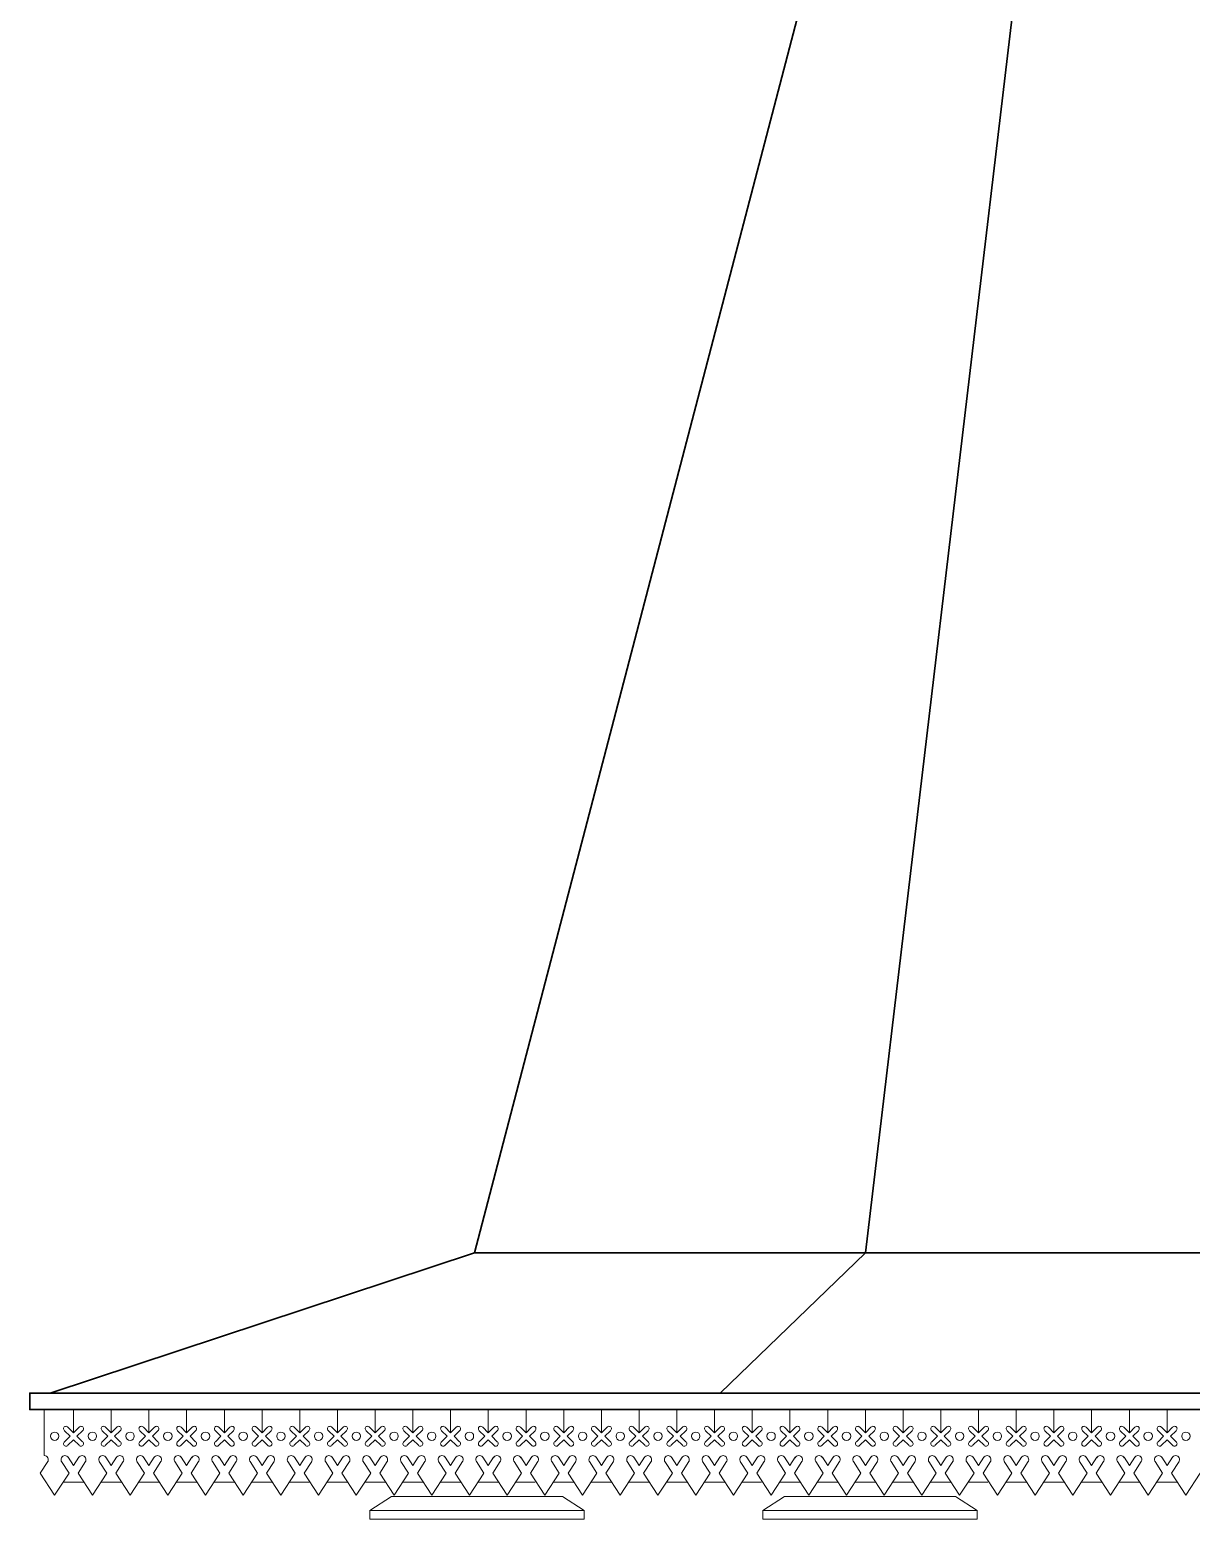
# Model space of a CAD drawing. Header units: millimetres. Extents: x 159 to 5807, y 71 to 6378.
# Drawn here: x 4698 to 4882.2, y 5669.3 to 5905.5 of the extents above; entities that cross this region are included whole.
import ezdxf

# ---------------------------------------------------------------- set-up
doc = ezdxf.new("R2010")
doc.units = ezdxf.units.MM
doc.layers.add('fasad', color=251, linetype='Continuous', lineweight=15)

msp = doc.modelspace()

# ---------------------------------------------------------------- linework, layer by layer
at = {"layer": 'fasad', "lineweight": 30}
for p, q in [((4768.5407, 5711.5553), (4880.8649, 6141.3501)), ((4880.0766, 6129.0422), (4830.5281, 5711.5553)), ((4701.2491, 5689.3028), (4768.5407, 5711.5553)), ((4768.5407, 5711.5553), (4995.6527, 5711.5553)), ((4807.4771, 5689.3028), (4830.5281, 5711.5553))]:
    msp.add_line(p, q, dxfattribs=at)
at = {"layer": 'fasad'}
for p, q in [((4700.3034, 5679.3734), (4700.3034, 5686.683)), ((4704.9334, 5682.9686), (4704.9334, 5686.683)), ((4710.9128, 5682.9686), (4710.9128, 5686.683)), ((4716.8922, 5682.9686), (4716.8922, 5686.683)), ((4722.8716, 5682.9686), (4722.8716, 5686.683)), ((4728.851, 5682.9686), (4728.851, 5686.683)), ((4734.8304, 5682.9686), (4734.8304, 5686.683)), ((4740.8098, 5682.9686), (4740.8098, 5686.683)), ((4746.7892, 5682.9686), (4746.7892, 5686.683)), ((4752.7686, 5682.9686), (4752.7686, 5686.683)), ((4758.748, 5682.9686), (4758.748, 5686.683)), ((4764.7274, 5682.9686), (4764.7274, 5686.683)), ((4770.7068, 5682.9686), (4770.7068, 5686.683)), ((4776.6862, 5682.9686), (4776.6862, 5686.683)), ((4782.6656, 5682.9686), (4782.6656, 5686.683)), ((4788.645, 5682.9686), (4788.645, 5686.683)), ((4794.6244, 5682.9686), (4794.6244, 5686.683)), ((4800.6038, 5682.9686), (4800.6038, 5686.683)), ((4806.5832, 5682.9686), (4806.5832, 5686.683)), ((4812.5626, 5682.9686), (4812.5626, 5686.683)), ((4818.542, 5682.9686), (4818.542, 5686.683)), ((4824.5214, 5682.9686), (4824.5214, 5686.683)), ((4830.5008, 5682.9686), (4830.5008, 5686.683)), ((4836.4802, 5682.9686), (4836.4802, 5686.683)), ((4842.4596, 5682.9686), (4842.4596, 5686.683)), ((4848.439, 5682.9686), (4848.439, 5686.683)), ((4854.4184, 5682.9686), (4854.4184, 5686.683)), ((4860.3978, 5682.9686), (4860.3978, 5686.683)), ((4866.3772, 5682.9686), (4866.3772, 5686.683)), ((4872.3566, 5682.9686), (4872.3566, 5686.683)), ((4878.336, 5682.9686), (4878.336, 5686.683)), ((4704.9334, 5677.8121), (4704.0871, 5679.1212)), ((4704.9334, 5677.8121), (4705.7796, 5679.1212)), ((4710.9128, 5677.8121), (4710.0665, 5679.1212)), ((4710.9128, 5677.8121), (4711.759, 5679.1212)), ((4716.8922, 5677.8121), (4716.0459, 5679.1212)), ((4716.8922, 5677.8121), (4717.7384, 5679.1212)), ((4722.8716, 5677.8121), (4722.0253, 5679.1212)), ((4722.8716, 5677.8121), (4723.7178, 5679.1212)), ((4728.851, 5677.8121), (4728.0047, 5679.1212)), ((4728.851, 5677.8121), (4729.6972, 5679.1212)), ((4734.8304, 5677.8121), (4733.9841, 5679.1212)), ((4734.8304, 5677.8121), (4735.6766, 5679.1212)), ((4740.8098, 5677.8121), (4739.9635, 5679.1212)), ((4740.8098, 5677.8121), (4741.656, 5679.1212)), ((4746.7892, 5677.8121), (4745.9429, 5679.1212)), ((4746.7892, 5677.8121), (4747.6354, 5679.1212)), ((4752.7686, 5677.8121), (4751.9224, 5679.1212)), ((4752.7686, 5677.8121), (4753.6148, 5679.1212)), ((4758.748, 5677.8121), (4757.9018, 5679.1212)), ((4758.748, 5677.8121), (4759.5942, 5679.1212)), ((4764.7274, 5677.8121), (4763.8812, 5679.1212)), ((4764.7274, 5677.8121), (4765.5736, 5679.1212)), ((4770.7068, 5677.8121), (4769.8606, 5679.1212)), ((4770.7068, 5677.8121), (4771.553, 5679.1212)), ((4776.6862, 5677.8121), (4775.84, 5679.1212)), ((4776.6862, 5677.8121), (4777.5324, 5679.1212)), ((4782.6656, 5677.8121), (4781.8194, 5679.1212)), ((4782.6656, 5677.8121), (4783.5118, 5679.1212)), ((4788.645, 5677.8121), (4787.7988, 5679.1212)), ((4788.645, 5677.8121), (4789.4912, 5679.1212)), ((4794.6244, 5677.8121), (4793.7782, 5679.1212)), ((4794.6244, 5677.8121), (4795.4706, 5679.1212)), ((4800.6038, 5677.8121), (4799.7576, 5679.1212)), ((4800.6038, 5677.8121), (4801.45, 5679.1212)), ((4806.5832, 5677.8121), (4805.737, 5679.1212)), ((4806.5832, 5677.8121), (4807.4294, 5679.1212)), ((4812.5626, 5677.8121), (4811.7164, 5679.1212)), ((4812.5626, 5677.8121), (4813.4088, 5679.1212)), ((4818.542, 5677.8121), (4817.6958, 5679.1212)), ((4818.542, 5677.8121), (4819.3882, 5679.1212)), ((4824.5214, 5677.8121), (4823.6752, 5679.1212)), ((4824.5214, 5677.8121), (4825.3676, 5679.1212)), ((4830.5008, 5677.8121), (4829.6546, 5679.1212)), ((4830.5008, 5677.8121), (4831.347, 5679.1212)), ((4836.4802, 5677.8121), (4835.634, 5679.1212)), ((4836.4802, 5677.8121), (4837.3264, 5679.1212)), ((4842.4596, 5677.8121), (4841.6134, 5679.1212)), ((4842.4596, 5677.8121), (4843.3058, 5679.1212)), ((4848.439, 5677.8121), (4847.5928, 5679.1212)), ((4848.439, 5677.8121), (4849.2852, 5679.1212)), ((4854.4184, 5677.8121), (4853.5722, 5679.1212)), ((4854.4184, 5677.8121), (4855.2646, 5679.1212)), ((4860.3978, 5677.8121), (4859.5516, 5679.1212)), ((4860.3978, 5677.8121), (4861.244, 5679.1212)), ((4866.3772, 5677.8121), (4865.531, 5679.1212)), ((4866.3772, 5677.8121), (4867.2234, 5679.1212)), ((4872.3566, 5677.8121), (4871.5104, 5679.1212)), ((4872.3566, 5677.8121), (4873.2028, 5679.1212)), ((4878.336, 5677.8121), (4877.4898, 5679.1212)), ((4878.336, 5677.8121), (4879.1822, 5679.1212)), ((4699.6694, 5676.6102), (4700.8527, 5678.4409)), ((4701.9437, 5673.0919), (4699.6694, 5676.6102)), ((4701.9437, 5673.0919), (4704.2179, 5676.6102)), ((4704.2179, 5676.6102), (4703.0346, 5678.4409)), ((4705.6488, 5676.6102), (4706.8321, 5678.4409)), ((4707.9231, 5673.0919), (4705.6488, 5676.6102)), ((4707.9231, 5673.0919), (4710.1973, 5676.6102)), ((4710.1973, 5676.6102), (4709.014, 5678.4409)), ((4711.6282, 5676.6102), (4712.8115, 5678.4409)), ((4713.9025, 5673.0919), (4711.6282, 5676.6102)), ((4713.9025, 5673.0919), (4716.1767, 5676.6102)), ((4716.1767, 5676.6102), (4714.9934, 5678.4409)), ((4717.6076, 5676.6102), (4718.7909, 5678.4409)), ((4719.8819, 5673.0919), (4717.6076, 5676.6102)), ((4719.8819, 5673.0919), (4722.1561, 5676.6102)), ((4722.1561, 5676.6102), (4720.9728, 5678.4409)), ((4723.587, 5676.6102), (4724.7703, 5678.4409)), ((4725.8613, 5673.0919), (4723.587, 5676.6102)), ((4725.8613, 5673.0919), (4728.1355, 5676.6102)), ((4728.1355, 5676.6102), (4726.9522, 5678.4409)), ((4729.5664, 5676.6102), (4730.7497, 5678.4409)), ((4731.8407, 5673.0919), (4729.5664, 5676.6102)), ((4731.8407, 5673.0919), (4734.1149, 5676.6102)), ((4734.1149, 5676.6102), (4732.9316, 5678.4409)), ((4735.5458, 5676.6102), (4736.7291, 5678.4409)), ((4737.8201, 5673.0919), (4735.5458, 5676.6102)), ((4737.8201, 5673.0919), (4740.0943, 5676.6102)), ((4740.0943, 5676.6102), (4738.911, 5678.4409)), ((4741.5252, 5676.6102), (4742.7085, 5678.4409)), ((4743.7995, 5673.0919), (4741.5252, 5676.6102)), ((4743.7995, 5673.0919), (4746.0737, 5676.6102)), ((4746.0737, 5676.6102), (4744.8904, 5678.4409)), ((4747.5046, 5676.6102), (4748.6879, 5678.4409)), ((4749.7789, 5673.0919), (4747.5046, 5676.6102)), ((4749.7789, 5673.0919), (4752.0531, 5676.6102)), ((4752.0531, 5676.6102), (4750.8698, 5678.4409)), ((4753.484, 5676.6102), (4754.6673, 5678.4409)), ((4755.7583, 5673.0919), (4753.484, 5676.6102)), ((4755.7583, 5673.0919), (4758.0325, 5676.6102)), ((4758.0325, 5676.6102), (4756.8492, 5678.4409)), ((4759.4634, 5676.6102), (4760.6467, 5678.4409)), ((4761.7377, 5673.0919), (4759.4634, 5676.6102)), ((4761.7377, 5673.0919), (4764.0119, 5676.6102)), ((4764.0119, 5676.6102), (4762.8286, 5678.4409)), ((4765.4428, 5676.6102), (4766.6261, 5678.4409)), ((4767.7171, 5673.0919), (4765.4428, 5676.6102)), ((4767.7171, 5673.0919), (4769.9913, 5676.6102)), ((4769.9913, 5676.6102), (4768.808, 5678.4409)), ((4771.4222, 5676.6102), (4772.6055, 5678.4409)), ((4773.6965, 5673.0919), (4771.4222, 5676.6102)), ((4773.6965, 5673.0919), (4775.9707, 5676.6102)), ((4775.9707, 5676.6102), (4774.7874, 5678.4409)), ((4777.4016, 5676.6102), (4778.5849, 5678.4409)), ((4779.6759, 5673.0919), (4777.4016, 5676.6102)), ((4779.6759, 5673.0919), (4781.9501, 5676.6102)), ((4781.9501, 5676.6102), (4780.7668, 5678.4409)), ((4783.381, 5676.6102), (4784.5643, 5678.4409)), ((4785.6553, 5673.0919), (4783.381, 5676.6102)), ((4785.6553, 5673.0919), (4787.9295, 5676.6102)), ((4787.9295, 5676.6102), (4786.7462, 5678.4409)), ((4789.3604, 5676.6102), (4790.5437, 5678.4409)), ((4791.6347, 5673.0919), (4789.3604, 5676.6102)), ((4791.6347, 5673.0919), (4793.9089, 5676.6102)), ((4793.9089, 5676.6102), (4792.7256, 5678.4409)), ((4795.3398, 5676.6102), (4796.5231, 5678.4409)), ((4797.6141, 5673.0919), (4795.3398, 5676.6102)), ((4797.6141, 5673.0919), (4799.8883, 5676.6102)), ((4799.8883, 5676.6102), (4798.705, 5678.4409)), ((4801.3192, 5676.6102), (4802.5025, 5678.4409)), ((4803.5935, 5673.0919), (4801.3192, 5676.6102)), ((4803.5935, 5673.0919), (4805.8677, 5676.6102)), ((4805.8677, 5676.6102), (4804.6844, 5678.4409)), ((4807.2986, 5676.6102), (4808.4819, 5678.4409)), ((4809.5729, 5673.0919), (4807.2986, 5676.6102)), ((4809.5729, 5673.0919), (4811.8471, 5676.6102)), ((4811.8471, 5676.6102), (4810.6638, 5678.4409)), ((4813.278, 5676.6102), (4814.4613, 5678.4409)), ((4815.5523, 5673.0919), (4813.278, 5676.6102)), ((4815.5523, 5673.0919), (4817.8266, 5676.6102)), ((4817.8266, 5676.6102), (4816.6432, 5678.4409)), ((4819.2574, 5676.6102), (4820.4407, 5678.4409)), ((4821.5317, 5673.0919), (4819.2574, 5676.6102)), ((4821.5317, 5673.0919), (4823.806, 5676.6102)), ((4823.806, 5676.6102), (4822.6226, 5678.4409)), ((4825.2368, 5676.6102), (4826.4201, 5678.4409)), ((4827.5111, 5673.0919), (4825.2368, 5676.6102)), ((4827.5111, 5673.0919), (4829.7854, 5676.6102)), ((4829.7854, 5676.6102), (4828.602, 5678.4409)), ((4831.2162, 5676.6102), (4832.3995, 5678.4409)), ((4833.4905, 5673.0919), (4831.2162, 5676.6102)), ((4833.4905, 5673.0919), (4835.7648, 5676.6102)), ((4835.7648, 5676.6102), (4834.5814, 5678.4409)), ((4837.1956, 5676.6102), (4838.3789, 5678.4409)), ((4839.4699, 5673.0919), (4837.1956, 5676.6102)), ((4839.4699, 5673.0919), (4841.7442, 5676.6102)), ((4841.7442, 5676.6102), (4840.5608, 5678.4409)), ((4843.175, 5676.6102), (4844.3583, 5678.4409)), ((4845.4493, 5673.0919), (4843.175, 5676.6102)), ((4845.4493, 5673.0919), (4847.7236, 5676.6102)), ((4847.7236, 5676.6102), (4846.5402, 5678.4409)), ((4849.1544, 5676.6102), (4850.3377, 5678.4409)), ((4851.4287, 5673.0919), (4849.1544, 5676.6102)), ((4851.4287, 5673.0919), (4853.703, 5676.6102)), ((4853.703, 5676.6102), (4852.5196, 5678.4409)), ((4855.1338, 5676.6102), (4856.3171, 5678.4409)), ((4857.4081, 5673.0919), (4855.1338, 5676.6102)), ((4857.4081, 5673.0919), (4859.6824, 5676.6102)), ((4859.6824, 5676.6102), (4858.499, 5678.4409)), ((4861.1132, 5676.6102), (4862.2965, 5678.4409)), ((4863.3875, 5673.0919), (4861.1132, 5676.6102)), ((4863.3875, 5673.0919), (4865.6618, 5676.6102)), ((4865.6618, 5676.6102), (4864.4784, 5678.4409)), ((4867.0926, 5676.6102), (4868.2759, 5678.4409)), ((4869.3669, 5673.0919), (4867.0926, 5676.6102)), ((4869.3669, 5673.0919), (4871.6412, 5676.6102)), ((4871.6412, 5676.6102), (4870.4578, 5678.4409)), ((4873.072, 5676.6102), (4874.2553, 5678.4409)), ((4875.3463, 5673.0919), (4873.072, 5676.6102)), ((4875.3463, 5673.0919), (4877.6206, 5676.6102)), ((4877.6206, 5676.6102), (4876.4372, 5678.4409)), ((4879.0514, 5676.6102), (4880.2347, 5678.4409)), ((4881.3257, 5673.0919), (4879.0514, 5676.6102)), ((4881.3257, 5673.0919), (4883.6, 5676.6102)), ((4751.9199, 5670.6812), (4755.3766, 5672.9196)), ((4755.3766, 5672.9196), (4782.4601, 5672.9196)), ((4782.4601, 5672.9196), (4785.9168, 5670.6812)), ((4814.2269, 5670.6812), (4817.6836, 5672.9196)), ((4817.6836, 5672.9196), (4844.7671, 5672.9196)), ((4844.7671, 5672.9196), (4848.2238, 5670.6812))]:
    msp.add_line(p, q, dxfattribs=at)
at = {"layer": 'fasad', "lineweight": 30}
msp.add_lwpolyline([(5066.4306, 5686.683), (4697.9995, 5686.683), (4697.9995, 5689.3028), (5066.4306, 5689.3028)], close=True, dxfattribs=at)
at = {"layer": 'fasad'}
for points in [[(4706.3629, 5681.5666), (4706.3629, 5681.5666), (4705.4781, 5682.4513), (4706.3629, 5683.3361, 1.13864319), (4705.8181, 5683.8808), (4704.9334, 5682.9961), (4704.0486, 5683.8808, 1.13864319), (4703.5039, 5683.3361), (4704.3886, 5682.4513), (4703.5039, 5681.5666), (4703.5039, 5681.5666, 1.13864319), (4704.0486, 5681.0218), (4704.9334, 5681.9065), (4705.8181, 5681.0218, 1.13864319)], [(4712.3423, 5681.5666), (4712.3423, 5681.5666), (4711.4575, 5682.4513), (4712.3423, 5683.3361, 1.13864319), (4711.7975, 5683.8808), (4710.9128, 5682.9961), (4710.028, 5683.8808, 1.13864319), (4709.4833, 5683.3361), (4710.368, 5682.4513), (4709.4833, 5681.5666), (4709.4833, 5681.5666, 1.13864319), (4710.028, 5681.0218), (4710.9128, 5681.9065), (4711.7975, 5681.0218, 1.13864319)], [(4718.3217, 5681.5666), (4718.3217, 5681.5666), (4717.4369, 5682.4513), (4718.3217, 5683.3361, 1.13864319), (4717.7769, 5683.8808), (4716.8922, 5682.9961), (4716.0074, 5683.8808, 1.13864319), (4715.4627, 5683.3361), (4716.3474, 5682.4513), (4715.4627, 5681.5666), (4715.4627, 5681.5666, 1.13864319), (4716.0074, 5681.0218), (4716.8922, 5681.9065), (4717.7769, 5681.0218, 1.13864319)], [(4724.3011, 5681.5666), (4724.3011, 5681.5666), (4723.4163, 5682.4513), (4724.3011, 5683.3361, 1.13864319), (4723.7563, 5683.8808), (4722.8716, 5682.9961), (4721.9868, 5683.8808, 1.13864319), (4721.4421, 5683.3361), (4722.3268, 5682.4513), (4721.4421, 5681.5666), (4721.4421, 5681.5666, 1.13864319), (4721.9868, 5681.0218), (4722.8716, 5681.9065), (4723.7563, 5681.0218, 1.13864319)], [(4730.2805, 5681.5666), (4730.2805, 5681.5666), (4729.3957, 5682.4513), (4730.2805, 5683.3361, 1.13864319), (4729.7357, 5683.8808), (4728.851, 5682.9961), (4727.9662, 5683.8808, 1.13864319), (4727.4215, 5683.3361), (4728.3062, 5682.4513), (4727.4215, 5681.5666), (4727.4215, 5681.5666, 1.13864319), (4727.9662, 5681.0218), (4728.851, 5681.9065), (4729.7357, 5681.0218, 1.13864319)], [(4736.2599, 5681.5666), (4736.2599, 5681.5666), (4735.3751, 5682.4513), (4736.2599, 5683.3361, 1.13864319), (4735.7151, 5683.8808), (4734.8304, 5682.9961), (4733.9456, 5683.8808, 1.13864319), (4733.4009, 5683.3361), (4734.2856, 5682.4513), (4733.4009, 5681.5666), (4733.4009, 5681.5666, 1.13864319), (4733.9456, 5681.0218), (4734.8304, 5681.9065), (4735.7151, 5681.0218, 1.13864319)], [(4742.2393, 5681.5666), (4742.2393, 5681.5666), (4741.3545, 5682.4513), (4742.2393, 5683.3361, 1.13864319), (4741.6945, 5683.8808), (4740.8098, 5682.9961), (4739.925, 5683.8808, 1.13864319), (4739.3803, 5683.3361), (4740.265, 5682.4513), (4739.3803, 5681.5666), (4739.3803, 5681.5666, 1.13864319), (4739.925, 5681.0218), (4740.8098, 5681.9065), (4741.6945, 5681.0218, 1.13864319)], [(4748.2187, 5681.5666), (4748.2187, 5681.5666), (4747.3339, 5682.4513), (4748.2187, 5683.3361, 1.13864319), (4747.6739, 5683.8808), (4746.7892, 5682.9961), (4745.9044, 5683.8808, 1.13864319), (4745.3597, 5683.3361), (4746.2444, 5682.4513), (4745.3597, 5681.5666), (4745.3597, 5681.5666, 1.13864319), (4745.9044, 5681.0218), (4746.7892, 5681.9065), (4747.6739, 5681.0218, 1.13864319)], [(4754.1981, 5681.5666), (4754.1981, 5681.5666), (4753.3133, 5682.4513), (4754.1981, 5683.3361, 1.13864319), (4753.6533, 5683.8808), (4752.7686, 5682.9961), (4751.8838, 5683.8808, 1.13864319), (4751.3391, 5683.3361), (4752.2238, 5682.4513), (4751.3391, 5681.5666), (4751.3391, 5681.5666, 1.13864319), (4751.8838, 5681.0218), (4752.7686, 5681.9065), (4753.6533, 5681.0218, 1.13864319)], [(4760.1775, 5681.5666), (4760.1775, 5681.5666), (4759.2927, 5682.4513), (4760.1775, 5683.3361, 1.13864319), (4759.6327, 5683.8808), (4758.748, 5682.9961), (4757.8632, 5683.8808, 1.13864319), (4757.3185, 5683.3361), (4758.2032, 5682.4513), (4757.3185, 5681.5666), (4757.3185, 5681.5666, 1.13864319), (4757.8632, 5681.0218), (4758.748, 5681.9065), (4759.6327, 5681.0218, 1.13864319)], [(4766.1569, 5681.5666), (4766.1569, 5681.5666), (4765.2721, 5682.4513), (4766.1569, 5683.3361, 1.13864319), (4765.6121, 5683.8808), (4764.7274, 5682.9961), (4763.8426, 5683.8808, 1.13864319), (4763.2979, 5683.3361), (4764.1826, 5682.4513), (4763.2979, 5681.5666), (4763.2979, 5681.5666, 1.13864319), (4763.8426, 5681.0218), (4764.7274, 5681.9065), (4765.6121, 5681.0218, 1.13864319)], [(4772.1363, 5681.5666), (4772.1363, 5681.5666), (4771.2515, 5682.4513), (4772.1363, 5683.3361, 1.13864319), (4771.5915, 5683.8808), (4770.7068, 5682.9961), (4769.822, 5683.8808, 1.13864319), (4769.2773, 5683.3361), (4770.162, 5682.4513), (4769.2773, 5681.5666), (4769.2773, 5681.5666, 1.13864319), (4769.822, 5681.0218), (4770.7068, 5681.9065), (4771.5915, 5681.0218, 1.13864319)], [(4778.1157, 5681.5666), (4778.1157, 5681.5666), (4777.2309, 5682.4513), (4778.1157, 5683.3361, 1.13864319), (4777.5709, 5683.8808), (4776.6862, 5682.9961), (4775.8014, 5683.8808, 1.13864319), (4775.2567, 5683.3361), (4776.1414, 5682.4513), (4775.2567, 5681.5666), (4775.2567, 5681.5666, 1.13864319), (4775.8014, 5681.0218), (4776.6862, 5681.9065), (4777.5709, 5681.0218, 1.13864319)], [(4784.0951, 5681.5666), (4784.0951, 5681.5666), (4783.2103, 5682.4513), (4784.0951, 5683.3361, 1.13864319), (4783.5503, 5683.8808), (4782.6656, 5682.9961), (4781.7808, 5683.8808, 1.13864319), (4781.2361, 5683.3361), (4782.1208, 5682.4513), (4781.2361, 5681.5666), (4781.2361, 5681.5666, 1.13864319), (4781.7808, 5681.0218), (4782.6656, 5681.9065), (4783.5503, 5681.0218, 1.13864319)], [(4790.0745, 5681.5666), (4790.0745, 5681.5666), (4789.1897, 5682.4513), (4790.0745, 5683.3361, 1.13864319), (4789.5297, 5683.8808), (4788.645, 5682.9961), (4787.7602, 5683.8808, 1.13864319), (4787.2155, 5683.3361), (4788.1002, 5682.4513), (4787.2155, 5681.5666), (4787.2155, 5681.5666, 1.13864319), (4787.7602, 5681.0218), (4788.645, 5681.9065), (4789.5297, 5681.0218, 1.13864319)], [(4796.0539, 5681.5666), (4796.0539, 5681.5666), (4795.1691, 5682.4513), (4796.0539, 5683.3361, 1.13864319), (4795.5091, 5683.8808), (4794.6244, 5682.9961), (4793.7396, 5683.8808, 1.13864319), (4793.1949, 5683.3361), (4794.0796, 5682.4513), (4793.1949, 5681.5666), (4793.1949, 5681.5666, 1.13864319), (4793.7396, 5681.0218), (4794.6244, 5681.9065), (4795.5091, 5681.0218, 1.13864319)], [(4802.0333, 5681.5666), (4802.0333, 5681.5666), (4801.1485, 5682.4513), (4802.0333, 5683.3361, 1.13864319), (4801.4885, 5683.8808), (4800.6038, 5682.9961), (4799.719, 5683.8808, 1.13864319), (4799.1743, 5683.3361), (4800.059, 5682.4513), (4799.1743, 5681.5666), (4799.1743, 5681.5666, 1.13864319), (4799.719, 5681.0218), (4800.6038, 5681.9065), (4801.4885, 5681.0218, 1.13864319)], [(4808.0127, 5681.5666), (4808.0127, 5681.5666), (4807.1279, 5682.4513), (4808.0127, 5683.3361, 1.13864319), (4807.4679, 5683.8808), (4806.5832, 5682.9961), (4805.6984, 5683.8808, 1.13864319), (4805.1537, 5683.3361), (4806.0384, 5682.4513), (4805.1537, 5681.5666), (4805.1537, 5681.5666, 1.13864319), (4805.6984, 5681.0218), (4806.5832, 5681.9065), (4807.4679, 5681.0218, 1.13864319)], [(4813.9921, 5681.5666), (4813.9921, 5681.5666), (4813.1074, 5682.4513), (4813.9921, 5683.3361, 1.13864319), (4813.4473, 5683.8808), (4812.5626, 5682.9961), (4811.6778, 5683.8808, 1.13864319), (4811.1331, 5683.3361), (4812.0178, 5682.4513), (4811.1331, 5681.5666), (4811.1331, 5681.5666, 1.13864319), (4811.6778, 5681.0218), (4812.5626, 5681.9065), (4813.4473, 5681.0218, 1.13864319)], [(4819.9715, 5681.5666), (4819.9715, 5681.5666), (4819.0868, 5682.4513), (4819.9715, 5683.3361, 1.13864319), (4819.4267, 5683.8808), (4818.542, 5682.9961), (4817.6572, 5683.8808, 1.13864319), (4817.1125, 5683.3361), (4817.9972, 5682.4513), (4817.1125, 5681.5666), (4817.1125, 5681.5666, 1.13864319), (4817.6572, 5681.0218), (4818.542, 5681.9065), (4819.4267, 5681.0218, 1.13864319)], [(4825.9509, 5681.5666), (4825.9509, 5681.5666), (4825.0662, 5682.4513), (4825.9509, 5683.3361, 1.13864319), (4825.4061, 5683.8808), (4824.5214, 5682.9961), (4823.6366, 5683.8808, 1.13864319), (4823.0919, 5683.3361), (4823.9766, 5682.4513), (4823.0919, 5681.5666), (4823.0919, 5681.5666, 1.13864319), (4823.6366, 5681.0218), (4824.5214, 5681.9065), (4825.4061, 5681.0218, 1.13864319)], [(4831.9303, 5681.5666), (4831.9303, 5681.5666), (4831.0456, 5682.4513), (4831.9303, 5683.3361, 1.13864319), (4831.3855, 5683.8808), (4830.5008, 5682.9961), (4829.616, 5683.8808, 1.13864319), (4829.0713, 5683.3361), (4829.956, 5682.4513), (4829.0713, 5681.5666), (4829.0713, 5681.5666, 1.13864319), (4829.616, 5681.0218), (4830.5008, 5681.9065), (4831.3855, 5681.0218, 1.13864319)], [(4837.9097, 5681.5666), (4837.9097, 5681.5666), (4837.025, 5682.4513), (4837.9097, 5683.3361, 1.13864319), (4837.3649, 5683.8808), (4836.4802, 5682.9961), (4835.5954, 5683.8808, 1.13864319), (4835.0507, 5683.3361), (4835.9354, 5682.4513), (4835.0507, 5681.5666), (4835.0507, 5681.5666, 1.13864319), (4835.5954, 5681.0218), (4836.4802, 5681.9065), (4837.3649, 5681.0218, 1.13864319)], [(4843.8891, 5681.5666), (4843.8891, 5681.5666), (4843.0044, 5682.4513), (4843.8891, 5683.3361, 1.13864319), (4843.3443, 5683.8808), (4842.4596, 5682.9961), (4841.5748, 5683.8808, 1.13864319), (4841.0301, 5683.3361), (4841.9148, 5682.4513), (4841.0301, 5681.5666), (4841.0301, 5681.5666, 1.13864319), (4841.5748, 5681.0218), (4842.4596, 5681.9065), (4843.3443, 5681.0218, 1.13864319)], [(4849.8685, 5681.5666), (4849.8685, 5681.5666), (4848.9838, 5682.4513), (4849.8685, 5683.3361, 1.13864319), (4849.3237, 5683.8808), (4848.439, 5682.9961), (4847.5542, 5683.8808, 1.13864319), (4847.0095, 5683.3361), (4847.8942, 5682.4513), (4847.0095, 5681.5666), (4847.0095, 5681.5666, 1.13864319), (4847.5542, 5681.0218), (4848.439, 5681.9065), (4849.3237, 5681.0218, 1.13864319)], [(4855.8479, 5681.5666), (4855.8479, 5681.5666), (4854.9632, 5682.4513), (4855.8479, 5683.3361, 1.13864319), (4855.3031, 5683.8808), (4854.4184, 5682.9961), (4853.5336, 5683.8808, 1.13864319), (4852.9889, 5683.3361), (4853.8736, 5682.4513), (4852.9889, 5681.5666), (4852.9889, 5681.5666, 1.13864319), (4853.5336, 5681.0218), (4854.4184, 5681.9065), (4855.3031, 5681.0218, 1.13864319)], [(4861.8273, 5681.5666), (4861.8273, 5681.5666), (4860.9426, 5682.4513), (4861.8273, 5683.3361, 1.13864319), (4861.2825, 5683.8808), (4860.3978, 5682.9961), (4859.513, 5683.8808, 1.13864319), (4858.9683, 5683.3361), (4859.853, 5682.4513), (4858.9683, 5681.5666), (4858.9683, 5681.5666, 1.13864319), (4859.513, 5681.0218), (4860.3978, 5681.9065), (4861.2825, 5681.0218, 1.13864319)], [(4867.8067, 5681.5666), (4867.8067, 5681.5666), (4866.922, 5682.4513), (4867.8067, 5683.3361, 1.13864319), (4867.2619, 5683.8808), (4866.3772, 5682.9961), (4865.4924, 5683.8808, 1.13864319), (4864.9477, 5683.3361), (4865.8324, 5682.4513), (4864.9477, 5681.5666), (4864.9477, 5681.5666, 1.13864319), (4865.4924, 5681.0218), (4866.3772, 5681.9065), (4867.2619, 5681.0218, 1.13864319)], [(4873.7861, 5681.5666), (4873.7861, 5681.5666), (4872.9014, 5682.4513), (4873.7861, 5683.3361, 1.13864319), (4873.2413, 5683.8808), (4872.3566, 5682.9961), (4871.4718, 5683.8808, 1.13864319), (4870.9271, 5683.3361), (4871.8118, 5682.4513), (4870.9271, 5681.5666), (4870.9271, 5681.5666, 1.13864319), (4871.4718, 5681.0218), (4872.3566, 5681.9065), (4873.2413, 5681.0218, 1.13864319)], [(4879.7655, 5681.5666), (4879.7655, 5681.5666), (4878.8808, 5682.4513), (4879.7655, 5683.3361, 1.13864319), (4879.2207, 5683.8808), (4878.336, 5682.9961), (4877.4512, 5683.8808, 1.13864319), (4876.9065, 5683.3361), (4877.7912, 5682.4513), (4876.9065, 5681.5666), (4876.9065, 5681.5666, 1.13864319), (4877.4512, 5681.0218), (4878.336, 5681.9065), (4879.2207, 5681.0218, 1.13864319)]]:
    msp.add_lwpolyline(points, format="xyb", close=True, dxfattribs=at)
for points in [[(4703.2872, 5675.1703), (4706.5796, 5675.1703)], [(4709.2666, 5675.1703), (4712.559, 5675.1703)], [(4715.246, 5675.1703), (4718.5384, 5675.1703)], [(4721.2254, 5675.1703), (4724.5178, 5675.1703)], [(4727.2048, 5675.1703), (4730.4972, 5675.1703)], [(4733.1842, 5675.1703), (4736.4766, 5675.1703)], [(4739.1636, 5675.1703), (4742.2835, 5675.1703)], [(4745.143, 5675.1703), (4748.4354, 5675.1703)], [(4751.1224, 5675.1703), (4754.4148, 5675.1703)], [(4757.1018, 5675.1703), (4760.3942, 5675.1703)], [(4763.0812, 5675.1703), (4766.3736, 5675.1703)], [(4769.0606, 5675.1703), (4772.353, 5675.1703)], [(4775.04, 5675.1703), (4778.1599, 5675.1703)], [(4781.0194, 5675.1703), (4784.3118, 5675.1703)], [(4786.9988, 5675.1703), (4790.2912, 5675.1703)], [(4792.9782, 5675.1703), (4796.2706, 5675.1703)], [(4798.9576, 5675.1703), (4802.25, 5675.1703)], [(4804.937, 5675.1703), (4808.2294, 5675.1703)], [(4810.9164, 5675.1703), (4814.0363, 5675.1703)], [(4816.8958, 5675.1703), (4820.1882, 5675.1703)], [(4822.8752, 5675.1703), (4826.1676, 5675.1703)], [(4828.8546, 5675.1703), (4832.147, 5675.1703)], [(4834.834, 5675.1703), (4838.1264, 5675.1703)], [(4840.8134, 5675.1703), (4844.1058, 5675.1703)], [(4846.7928, 5675.1703), (4849.9127, 5675.1703)], [(4852.7722, 5675.1703), (4856.0646, 5675.1703)], [(4858.7516, 5675.1703), (4862.044, 5675.1703)], [(4864.731, 5675.1703), (4868.0234, 5675.1703)], [(4870.7104, 5675.1703), (4874.0028, 5675.1703)], [(4876.6898, 5675.1703), (4879.9822, 5675.1703)]]:
    msp.add_lwpolyline(points, dxfattribs=at)
for points in [[(4751.9199, 5669.2938), (4785.9168, 5669.2938), (4785.9168, 5670.6812), (4751.9199, 5670.6812)], [(4814.2269, 5669.2938), (4848.2238, 5669.2938), (4848.2238, 5670.6812), (4814.2269, 5670.6812)]]:
    msp.add_lwpolyline(points, close=True, dxfattribs=at)
for centre in [(4701.9437, 5682.4513), (4707.9231, 5682.4513), (4713.9025, 5682.4513), (4719.8819, 5682.4513), (4725.8613, 5682.4513), (4731.8407, 5682.4513), (4737.8201, 5682.4513), (4743.7995, 5682.4513), (4749.7789, 5682.4513), (4755.7583, 5682.4513), (4761.7377, 5682.4513), (4767.7171, 5682.4513), (4773.6965, 5682.4513), (4779.6759, 5682.4513), (4785.6553, 5682.4513), (4791.6347, 5682.4513), (4797.6141, 5682.4513), (4803.5935, 5682.4513), (4809.5729, 5682.4513), (4815.5523, 5682.4513), (4821.5317, 5682.4513), (4827.5111, 5682.4513), (4833.4905, 5682.4513), (4839.4699, 5682.4513), (4845.4493, 5682.4513), (4851.4287, 5682.4513), (4857.4081, 5682.4513), (4863.3875, 5682.4513), (4869.3669, 5682.4513), (4875.3463, 5682.4513), (4881.3257, 5682.4513)]:
    msp.add_circle(centre, 0.6677, dxfattribs=at)
for centre, start, end in [((4700.3034, 5678.7453), 323.237934, 90), ((4703.584, 5678.7453), 28.995695, 216.762066), ((4706.2828, 5678.7453), 323.237934, 151.004305), ((4709.5634, 5678.7453), 28.995695, 216.762066), ((4712.2622, 5678.7453), 323.237934, 151.004305), ((4715.5428, 5678.7453), 28.995695, 216.762066), ((4718.2416, 5678.7453), 323.237934, 151.004305), ((4721.5222, 5678.7453), 28.995695, 216.762066), ((4724.221, 5678.7453), 323.237934, 151.004305), ((4727.5016, 5678.7453), 28.995695, 216.762066), ((4730.2004, 5678.7453), 323.237934, 151.004305), ((4733.481, 5678.7453), 28.995695, 216.762066), ((4736.1798, 5678.7453), 323.237934, 151.004305), ((4739.4604, 5678.7453), 28.995695, 216.762066), ((4742.1592, 5678.7453), 323.237934, 151.004305), ((4745.4398, 5678.7453), 28.995695, 216.762066), ((4748.1386, 5678.7453), 323.237934, 151.004305), ((4751.4192, 5678.7453), 28.995695, 216.762066), ((4754.118, 5678.7453), 323.237934, 151.004305), ((4757.3986, 5678.7453), 28.995695, 216.762066), ((4760.0974, 5678.7453), 323.237934, 151.004305), ((4763.378, 5678.7453), 28.995695, 216.762066), ((4766.0768, 5678.7453), 323.237934, 151.004305), ((4769.3574, 5678.7453), 28.995695, 216.762066), ((4772.0562, 5678.7453), 323.237934, 151.004305), ((4775.3368, 5678.7453), 28.995695, 216.762066), ((4778.0356, 5678.7453), 323.237934, 151.004305), ((4781.3162, 5678.7453), 28.995695, 216.762066), ((4784.015, 5678.7453), 323.237934, 151.004305), ((4787.2956, 5678.7453), 28.995695, 216.762066), ((4789.9944, 5678.7453), 323.237934, 151.004305), ((4793.275, 5678.7453), 28.995695, 216.762066), ((4795.9738, 5678.7453), 323.237934, 151.004305), ((4799.2544, 5678.7453), 28.995695, 216.762066), ((4801.9532, 5678.7453), 323.237934, 151.004305), ((4805.2338, 5678.7453), 28.995695, 216.762066), ((4807.9326, 5678.7453), 323.237934, 151.004305), ((4811.2132, 5678.7453), 28.995695, 216.762066), ((4813.912, 5678.7453), 323.237934, 151.004305), ((4817.1926, 5678.7453), 28.995695, 216.762066), ((4819.8914, 5678.7453), 323.237934, 151.004305), ((4823.172, 5678.7453), 28.995695, 216.762066), ((4825.8708, 5678.7453), 323.237934, 151.004305), ((4829.1514, 5678.7453), 28.995695, 216.762066), ((4831.8502, 5678.7453), 323.237934, 151.004305), ((4835.1308, 5678.7453), 28.995695, 216.762066), ((4837.8296, 5678.7453), 323.237934, 151.004305), ((4841.1102, 5678.7453), 28.995695, 216.762066), ((4843.809, 5678.7453), 323.237934, 151.004305), ((4847.0896, 5678.7453), 28.995695, 216.762066), ((4849.7884, 5678.7453), 323.237934, 151.004305), ((4853.069, 5678.7453), 28.995695, 216.762066), ((4855.7678, 5678.7453), 323.237934, 151.004305), ((4859.0484, 5678.7453), 28.995695, 216.762066), ((4861.7472, 5678.7453), 323.237934, 151.004305), ((4865.0278, 5678.7453), 28.995695, 216.762066), ((4867.7266, 5678.7453), 323.237934, 151.004305), ((4871.0072, 5678.7453), 28.995695, 216.762066), ((4873.706, 5678.7453), 323.237934, 151.004305), ((4876.9866, 5678.7453), 28.995695, 216.762066), ((4879.6854, 5678.7453), 323.237934, 151.004305)]:
    msp.add_arc(centre, 0.6281, start, end, dxfattribs=at)

doc.saveas('drawing.dxf')
